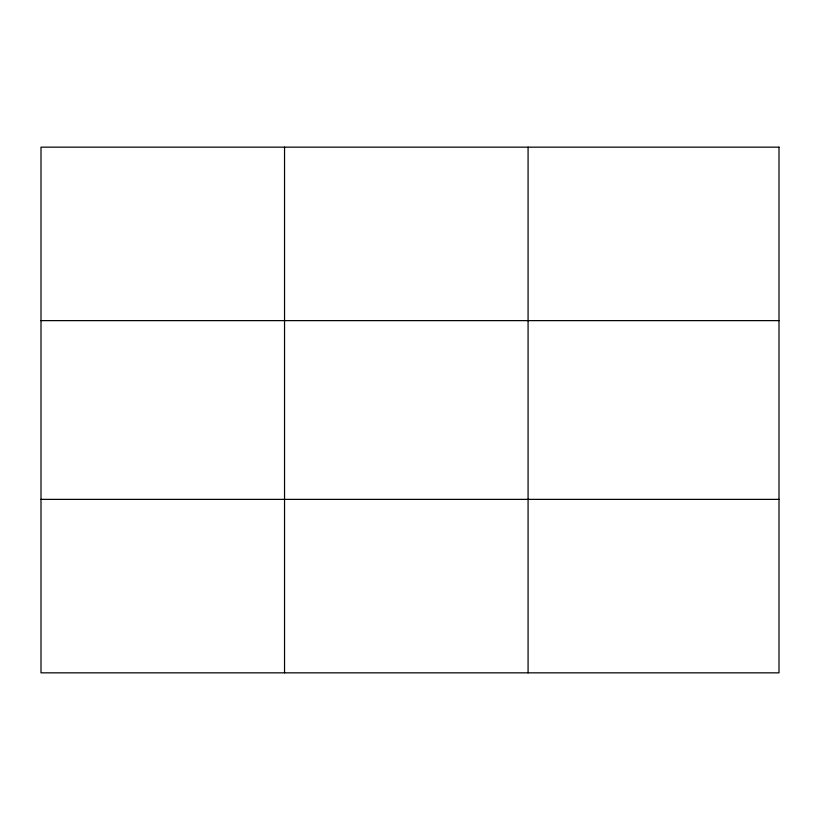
<?xml version="1.0" encoding="UTF-8"?>
<svg xmlns="http://www.w3.org/2000/svg" width="820" height="820" viewBox="0 0 820 820"><rect width="100%" height="100%" fill="white"/><g stroke="black" fill="none" stroke-linecap="round" stroke-linejoin="round"><path stroke-width="1.23" d="M284.54 147.159L284.54 672.841M528.08 147.159L528.08 672.841M41 320.63L779 320.63M41 499.37L779 499.37M779 147.159L779 672.841L41 672.841L41 147.159L779 147.159"/></g></svg>
